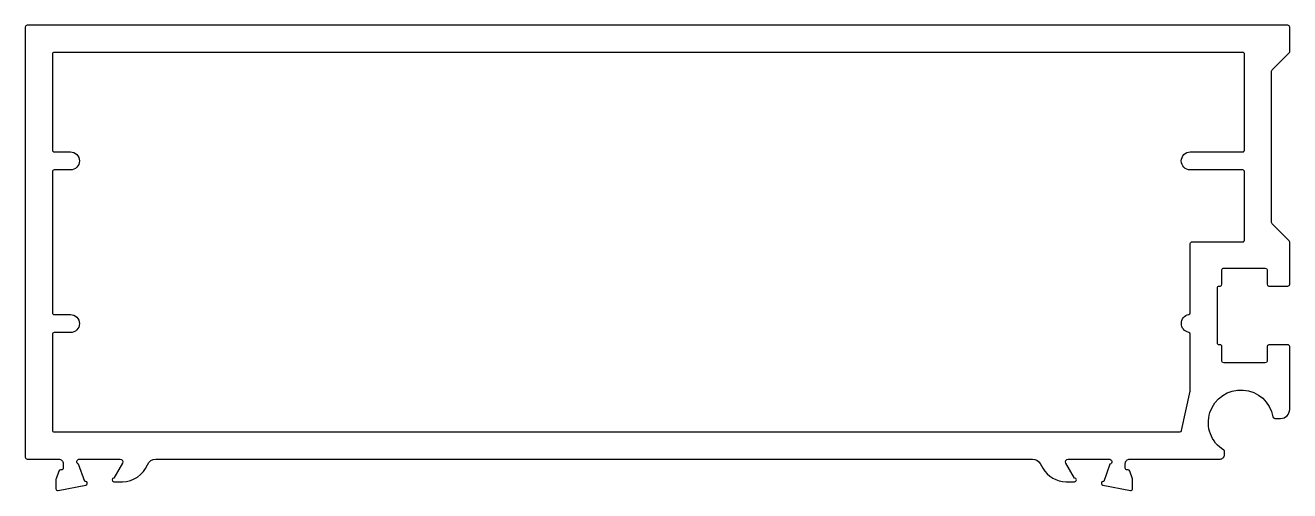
# Model space of a CAD drawing. Extents: x 752 to 892, y 435 to 487.
import ezdxf

# ---------------------------------------------------------------- set-up
doc = ezdxf.new("R2010")
doc.units = 0
doc.layers.add('ET', color=4, linetype='CONTINUOUS')

msp = doc.modelspace()

# ---------------------------------------------------------------- linework, layer by layer
at = {"layer": 'ET', "color": 0}
msp.add_lwpolyline([(892.38, 457.91), (892.38, 462.57, 0.198912), (892.33, 462.72), (890.44, 464.6, -0.198912), (890.38, 464.74), (890.38, 481.49, -0.198912), (890.44, 481.63), (892.33, 483.51, 0.198912), (892.38, 483.65), (892.38, 486.37, 0.414214), (892.18, 486.57), (752.58, 486.57, 0.414214), (752.38, 486.37), (752.38, 438.77, 0.414214), (752.58, 438.57), (756.08, 438.57, -0.414214), (756.58, 438.07), (756.58, 437.57, -0.414214), (756.38, 437.37), (756.29, 437.37, 0.315299), (756.1, 437.24), (755.8, 436.4, 0.087489), (755.78, 436.33), (755.78, 435.27, 0.47434), (756.02, 435.08), (759.09, 435.7, 1.077001), (758.98, 436.08), (758.28, 437.99, -0.843039), (758.38, 438.57), (762.9, 438.57, -0.57735), (763.16, 438.12), (762.2, 436.47, 1), (762.2, 436.07), (763.13, 436.07, 0.305615), (765.91, 437.95, -0.305615), (766.84, 438.57), (863.89, 438.57, -0.267949), (864.75, 438.07), (865.04, 437.57, 0.267949), (867.64, 436.07), (868.56, 436.07, 1), (868.56, 436.47), (867.61, 438.12, -0.57735), (867.87, 438.57), (872.38, 438.57, -0.843039), (872.48, 437.99), (871.79, 436.08, 1.077001), (871.68, 435.7), (874.74, 435.08, 0.47434), (874.98, 435.27), (874.98, 436.33, 0.087489), (874.97, 436.4), (874.67, 437.24, 0.315299), (874.48, 437.37), (874.38, 437.37, -0.414214), (874.18, 437.57), (874.18, 438.07, -0.414214), (874.68, 438.57), (884.68, 438.57, 0.414214), (885.18, 439.07), (885.18, 439.38, 0.259765), (885.09, 439.55, -1.543921), (890.53, 443.24, 0.364113), (890.73, 443.07), (891.38, 443.07, 0.414231), (892.38, 444.07), (892.38, 451.01, 0.414214), (892.18, 451.21), (890.08, 451.21, 0.414213), (889.88, 451.01), (889.88, 449.41, -0.414213), (889.68, 449.21), (885.08, 449.21, -0.414213), (884.88, 449.41), (884.88, 451.01, 0.414214), (884.68, 451.21), (884.58, 451.21, -0.414214), (884.38, 451.41), (884.38, 457.51, -0.414214), (884.58, 457.71), (884.68, 457.71, 0.414213), (884.88, 457.91), (884.88, 459.51, -0.414214), (885.08, 459.71), (889.68, 459.71, -0.414213), (889.88, 459.51), (889.88, 457.91, 0.414213), (890.08, 457.71), (892.18, 457.71, 0.414214), (892.38, 457.91)], format="xyb", dxfattribs=at)
msp.add_lwpolyline([(881.38, 446.13), (881.38, 452.39, 0.365977), (881.22, 452.59, -0.845154), (881.22, 454.56, 0.365977), (881.38, 454.75), (881.38, 462.41, -0.414214), (881.58, 462.61), (887.18, 462.61, 0.414214), (887.38, 462.81), (887.38, 470.37, 0.414214), (887.18, 470.57), (881.38, 470.57, -1), (881.38, 472.57), (887.18, 472.57, 0.414214), (887.38, 472.77), (887.38, 483.37, 0.414214), (887.18, 483.57), (755.58, 483.57, 0.414214), (755.38, 483.37), (755.38, 472.77, 0.414214), (755.58, 472.57), (757.38, 472.57, -1), (757.38, 470.57), (755.58, 470.57, 0.414214), (755.38, 470.37), (755.38, 454.77, 0.414214), (755.58, 454.57), (757.38, 454.57, -1), (757.38, 452.57), (755.58, 452.57, 0.414214), (755.38, 452.37), (755.38, 441.77, 0.414214), (755.58, 441.57), (880.22, 441.57, 0.351975), (880.42, 441.73), (881.38, 446.09, 0.054319)], format="xyb", close=True, dxfattribs=at)

doc.saveas('drawing.dxf')
